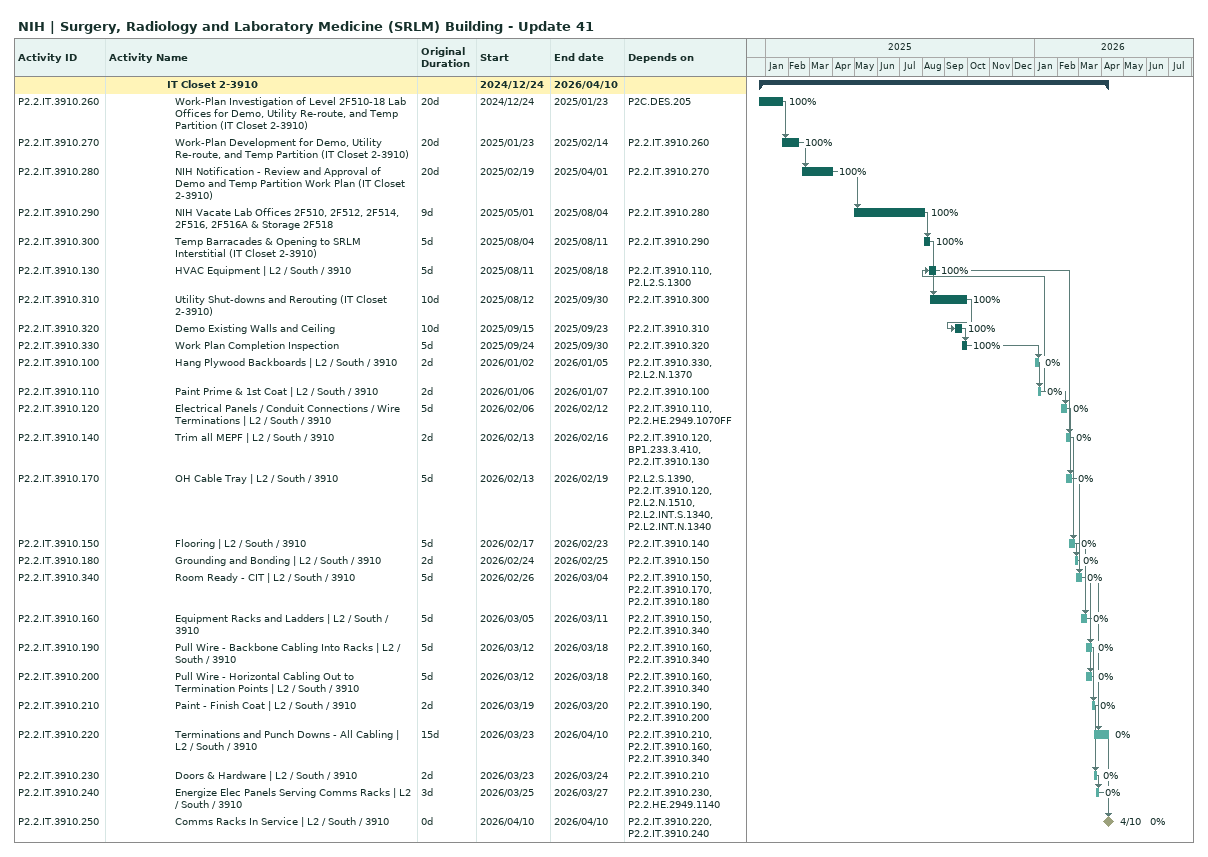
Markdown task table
NIH | Surgery, Radiology and Laboratory Medicine (SRLM) Building - Update 41

| ID | Level | Task | Original duration | Start | Finish | Predecessors | % complete |
|---|---|---|---|---|---|---|---|
|  | 8 | **IT Closet 2-3910** |  | 2024-12-24 | 2026-04-10 |  |  |
| P2.2.IT.3910.260 | 9 | Work-Plan Investigation of Level 2F510-18 Lab Offices for Demo, Utility Re-route, and Temp Partition (IT Closet 2-3910) | 20d | 2024-12-24 | 2025-01-23 | P2C.DES.205 | 100 |
| P2.2.IT.3910.270 | 9 | Work-Plan Development for Demo, Utility Re-route, and Temp Partition (IT Closet 2-3910) | 20d | 2025-01-23 | 2025-02-14 | P2.2.IT.3910.260 | 100 |
| P2.2.IT.3910.280 | 9 | NIH Notification - Review and Approval of Demo and Temp Partition Work Plan (IT Closet 2-3910) | 20d | 2025-02-19 | 2025-04-01 | P2.2.IT.3910.270 | 100 |
| P2.2.IT.3910.290 | 9 | NIH Vacate Lab Offices 2F510, 2F512, 2F514, 2F516, 2F516A & Storage 2F518 | 9d | 2025-05-01 | 2025-08-04 | P2.2.IT.3910.280 | 100 |
| P2.2.IT.3910.300 | 9 | Temp Barracades & Opening to SRLM Interstitial (IT Closet 2-3910) | 5d | 2025-08-04 | 2025-08-11 | P2.2.IT.3910.290 | 100 |
| P2.2.IT.3910.130 | 9 | HVAC Equipment \| L2 / South / 3910 | 5d | 2025-08-11 | 2025-08-18 | P2.2.IT.3910.110, P2.L2.S.1300 | 100 |
| P2.2.IT.3910.310 | 9 | Utility Shut-downs and Rerouting (IT Closet 2-3910) | 10d | 2025-08-12 | 2025-09-30 | P2.2.IT.3910.300 | 100 |
| P2.2.IT.3910.320 | 9 | Demo Existing Walls and Ceiling | 10d | 2025-09-15 | 2025-09-23 | P2.2.IT.3910.310 | 100 |
| P2.2.IT.3910.330 | 9 | Work Plan Completion Inspection | 5d | 2025-09-24 | 2025-09-30 | P2.2.IT.3910.320 | 100 |
| P2.2.IT.3910.100 | 9 | Hang Plywood Backboards \| L2 / South / 3910 | 2d | 2026-01-02 | 2026-01-05 | P2.2.IT.3910.330, P2.L2.N.1370 | 0 |
| P2.2.IT.3910.110 | 9 | Paint Prime & 1st Coat \| L2 / South / 3910 | 2d | 2026-01-06 | 2026-01-07 | P2.2.IT.3910.100 | 0 |
| P2.2.IT.3910.120 | 9 | Electrical Panels / Conduit Connections / Wire Terminations \| L2 / South / 3910 | 5d | 2026-02-06 | 2026-02-12 | P2.2.IT.3910.110, P2.2.HE.2949.1070FF | 0 |
| P2.2.IT.3910.140 | 9 | Trim all MEPF \| L2 / South / 3910 | 2d | 2026-02-13 | 2026-02-16 | P2.2.IT.3910.120, BP1.233.3.410, P2.2.IT.3910.130 | 0 |
| P2.2.IT.3910.170 | 9 | OH Cable Tray \| L2 / South / 3910 | 5d | 2026-02-13 | 2026-02-19 | P2.L2.S.1390, P2.2.IT.3910.120, P2.L2.N.1510, P2.L2.INT.S.1340, P2.L2.INT.N.1340 | 0 |
| P2.2.IT.3910.150 | 9 | Flooring \| L2 / South / 3910 | 5d | 2026-02-17 | 2026-02-23 | P2.2.IT.3910.140 | 0 |
| P2.2.IT.3910.180 | 9 | Grounding and Bonding \| L2 / South / 3910 | 2d | 2026-02-24 | 2026-02-25 | P2.2.IT.3910.150 | 0 |
| P2.2.IT.3910.340 | 9 | Room Ready - CIT \| L2 / South / 3910 | 5d | 2026-02-26 | 2026-03-04 | P2.2.IT.3910.150, P2.2.IT.3910.170, P2.2.IT.3910.180 | 0 |
| P2.2.IT.3910.160 | 9 | Equipment Racks and Ladders \| L2 / South / 3910 | 5d | 2026-03-05 | 2026-03-11 | P2.2.IT.3910.150, P2.2.IT.3910.340 | 0 |
| P2.2.IT.3910.190 | 9 | Pull Wire - Backbone Cabling Into Racks \| L2 / South / 3910 | 5d | 2026-03-12 | 2026-03-18 | P2.2.IT.3910.160, P2.2.IT.3910.340 | 0 |
| P2.2.IT.3910.200 | 9 | Pull Wire - Horizontal Cabling Out to Termination Points \| L2 / South / 3910 | 5d | 2026-03-12 | 2026-03-18 | P2.2.IT.3910.160, P2.2.IT.3910.340 | 0 |
| P2.2.IT.3910.210 | 9 | Paint - Finish Coat \| L2 / South / 3910 | 2d | 2026-03-19 | 2026-03-20 | P2.2.IT.3910.190, P2.2.IT.3910.200 | 0 |
| P2.2.IT.3910.220 | 9 | Terminations and Punch Downs - All Cabling \| L2 / South / 3910 | 15d | 2026-03-23 | 2026-04-10 | P2.2.IT.3910.210, P2.2.IT.3910.160, P2.2.IT.3910.340 | 0 |
| P2.2.IT.3910.230 | 9 | Doors & Hardware \| L2 / South / 3910 | 2d | 2026-03-23 | 2026-03-24 | P2.2.IT.3910.210 | 0 |
| P2.2.IT.3910.240 | 9 | Energize Elec Panels Serving Comms Racks \| L2 / South / 3910 | 3d | 2026-03-25 | 2026-03-27 | P2.2.IT.3910.230, P2.2.HE.2949.1140 | 0 |
| P2.2.IT.3910.250 | 9 | Comms Racks In Service \| L2 / South / 3910 | 0d | 2026-04-10 | 2026-04-10 | P2.2.IT.3910.220, P2.2.IT.3910.240 | 0 |
